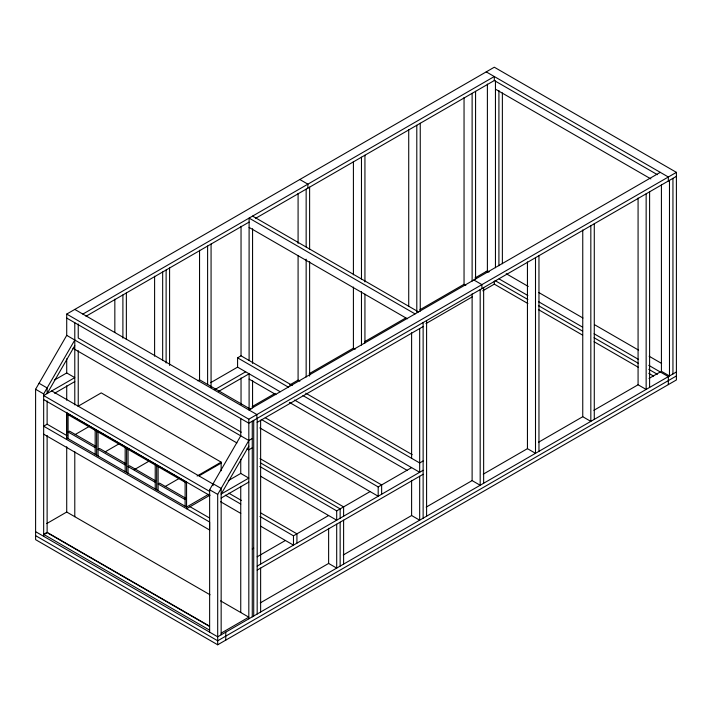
<?xml version="1.0" encoding="UTF-8"?>
<svg xmlns="http://www.w3.org/2000/svg" width="712" height="712" viewBox="0 0 712 712"><rect width="100%" height="100%" fill="white"/><g stroke="black" fill="none" stroke-linecap="round" stroke-linejoin="round"><path stroke-width="1.07" d="M43.663 536.323L43.663 393.923L74.787 340.033M67.239 435.806L47.126 424.201L47.126 400.901M66.652 439.464L66.652 412.853L186.562 482.095L186.562 508.715L210.049 495.152M221.138 470.748L221.138 462.132L101.229 392.89L78.178 406.196M240.745 612.516L240.745 486.305M35.6 389.268L66.714 335.37L66.714 314.081L494.306 67.213L676.4 172.349L676.4 379.959L217.694 644.787L35.6 539.652L35.6 389.268L43.663 393.923M74.787 345.676L47.126 393.585L43.663 395.578L209.631 491.396M209.631 632.14L209.631 489.749L240.745 435.851L240.745 418.549M217.694 644.787L217.694 494.404L248.817 440.505L252.27 438.512M248.817 446.148L221.156 494.057L248.817 478.09L240.745 473.436L228.258 480.644M82.85 314.081L494.306 76.531L494.306 80.527L255.43 218.433M85.983 316.262L249.102 222.091M54.317 380.119L66.714 372.954L74.787 377.618L47.126 393.585L47.126 387.942L39.053 383.279M54.619 393.255L74.787 381.605M47.126 424.201L43.663 426.194L209.631 522.029L209.631 530.013L43.663 434.178M75.214 434.525L89.409 426.328M197.82 380.787L199.547 379.79L250.882 409.427M280.181 391.742L237.577 367.143L237.577 357.833L241.039 355.831L292.276 385.415M210.69 382.673L237.577 367.143M105.18 451.826L119.376 443.629M214.908 389.544L245.649 371.806M218.682 391.369L249.102 373.8L249.102 408.893M134.23 469.689L149.378 460.949M46.689 523.605L66.714 512.035L210.049 594.787M252.146 406.641L275.117 393.38M289.473 385.094L298.088 380.119L299.877 381.16M309.231 373.693L353.41 348.186L355.199 349.218M364.544 341.751L405.849 317.908M419.866 309.809L464.046 284.302L465.844 285.343M475.002 277.983L487.391 270.827L489.18 271.868M248.817 409.898L660.264 172.349M44.536 534.16L47.126 532.665L47.126 435.486M66.714 314.081L248.817 419.208L676.4 172.349M676.4 176.345L248.817 423.204L66.714 318.068M425.998 323.568L472.181 296.913M482.763 290.808L494.306 284.141L527.877 303.526M257.174 422.376L423.133 326.559M165.228 486.492L179.424 478.295M197.126 475.999L221.138 462.132M199.191 475.785L221.138 463.12M252.27 447.821L248.817 449.824L247.02 448.783M208.652 494.279L186.562 507.051L66.652 437.8M221.156 498.053L248.817 482.086M252.27 548.97L253.712 548.133M257.174 556.784L285.405 540.479M259.933 516.458L293.478 535.824L328.624 515.533M259.773 466.467L336.696 510.869L370.115 491.574M261.26 419.413L378.188 486.919L411.607 467.624M423.133 460.967L419.68 462.96L302.956 395.578M257.174 566.102L423.133 470.285M257.174 570.089L423.133 474.272M260.263 602.913L328.624 563.441L336.696 568.096L336.696 524.183M343.246 555.004L411.607 515.533L419.68 520.187L419.68 476.275M426.177 507.122L472.118 480.6L480.182 485.255L480.182 289.624M483.261 474.165L527.441 448.658L535.504 453.313L535.504 257.682M538.575 442.223L582.754 416.716L590.827 421.379L590.827 225.749M593.897 410.29L638.077 384.783L646.149 389.437L646.149 193.806M649.024 378.455L660.264 371.967M221.156 633.137L248.817 617.171L220.604 600.884M676.4 371.967L217.694 636.804L35.6 531.668M676.4 375.963L217.694 640.791L35.6 535.655M486.234 71.876L668.337 177.003L668.337 180.999M494.306 80.527L657.39 174.68M495.454 89.169L650.866 178.899M506.205 273.711L528.268 286.447M538.824 292.543L582.95 318.024M594.467 324.663L638.593 350.144M649.148 356.24L661.617 363.44M486.234 271.495L488.032 272.527M499.103 278.926L527.877 295.542M538.432 301.63L582.558 327.111M594.075 333.759L638.201 359.231M648.757 365.327L668.337 376.63L668.337 384.613M495.258 280.697L527.877 299.53M538.432 305.626L582.558 331.098M594.075 337.746L638.201 363.227M648.757 369.314L657.39 374.298M538.432 309.613L582.558 335.094M594.075 341.742L638.201 367.214M648.757 373.31L653.554 376.078M299.814 179.504L307.887 184.159L307.887 188.155M473.845 279.976L481.908 284.631L481.908 288.627M252.564 216.101L418.522 311.918M415.069 313.912L249.102 218.095L249.102 360.495M249.102 227.413L407.389 318.798M305.706 393.166L412.186 454.648M237.577 357.833L288.538 387.248M294.572 400.055L419.68 472.279L419.68 328.552M249.102 379.122L275.962 394.635M289.392 402.387L407.389 470.507M265.3 417.757L381.641 484.925L381.641 494.235M74.787 309.417L256.881 414.553L256.881 418.549M259.8 427.885L378.188 496.237L378.188 486.919M241.323 432.193L78.24 338.031L78.24 323.978M66.723 335.37L248.817 440.497M72.989 348.31L236.909 442.944M259.96 458.581L343.611 506.882L343.611 516.2M260.352 462.8L340.149 508.875L340.149 518.194M260.512 476.203L336.696 520.187L336.696 510.869M51.736 390.924L212.897 483.973M228.828 493.193L241.323 500.403M260.396 512.738L296.931 533.831L296.931 543.14M225.366 495.187L240.745 504.069M209.631 489.749L217.694 494.404M43.663 399.574L209.631 495.392M220.604 501.746L240.745 513.379M66.652 413.85L186.553 483.083M260.467 526.079L293.478 545.143L293.478 535.824M95.684 446.246L69.536 431.152L68.094 431.979L95.177 447.617M125.677 463.565L99.493 448.453L98.06 449.281L125.17 464.936M155.732 480.92L129.495 465.773L128.053 466.6L155.225 482.291M185.636 498.178L159.55 483.119L158.109 483.955L185.12 499.548M190.024 506.713L209.239 517.811M209.248 625.964L47.126 532.362L43.663 534.356L209.631 630.173M48.087 533.217L209.248 626.266M672.947 178.338L672.947 373.969M669.485 180.332L669.485 375.963L661.421 371.308L661.421 184.987M649.602 191.813L649.602 387.444M638.077 198.043L638.077 384.783M594.28 223.746L594.28 419.377M582.754 229.985L582.754 416.716M538.966 255.688L538.966 451.319M527.441 261.918L527.441 448.658M502.369 92.943L502.369 263.734M498.916 90.504L498.916 265.727M495.454 80.892L495.454 267.721M494.306 281.142L494.306 284.141M487.391 84.096L487.391 270.827M483.644 287.63L483.644 483.261M475.572 91.332L475.572 279.184M472.118 93.334L472.118 281.178M472.118 293.86L472.118 480.6M464.046 97.571L464.046 284.302M426.595 320.569L426.595 516.2M423.133 322.563L423.133 518.194M420.249 123.274L420.249 311.126M416.796 125.267L416.796 312.007M411.607 332.78L411.607 458.306M411.607 480.395L411.607 515.533M408.724 129.504L408.724 306.24M364.936 155.216L364.936 281.925M364.936 294.154L364.936 343.059M361.474 157.21L361.474 279.478M361.474 291.706L361.474 345.062M353.41 161.446L353.41 274.823M353.41 287.052L353.41 348.186M343.611 520.187L343.611 564.109M340.149 522.181L340.149 566.102M328.624 528.304L328.624 563.441M309.613 187.149L309.613 249.396M309.613 261.624L309.613 376.114M306.151 189.152L306.151 246.948M306.151 259.177L306.151 376.995M298.088 193.388L298.088 243.406M298.088 255.626L298.088 380.119M260.628 420.374L260.628 564.109M260.628 568.096L260.628 612.017M257.174 418.38L257.174 614.011M253.712 420.374L253.712 616.005M252.564 228.748L252.564 363.36M252.564 380.439L252.564 408.003M252.27 421.21L252.27 616.841M248.817 419.208L248.817 618.835M241.039 226.282L241.039 355.831M241.039 377.93L241.039 404.274M240.745 459.293L240.745 473.436M225.766 632.14L225.766 640.124M221.156 634.801L221.156 488.414L213.084 483.759L213.084 485.637M211.072 244.047L211.072 387.319M207.61 246.04L207.61 384.444M199.547 250.241L199.547 379.79M185.12 482.264L185.12 506.205M169.581 267.997L169.581 365.434M166.119 269.999L166.119 363.004M162.665 271.993L162.665 360.575M158.109 466.663L158.109 490.604M156.667 465.826L156.667 489.776M155.225 464.998L155.225 488.939M154.602 276.22L154.602 356.187M128.053 449.308L128.053 473.257M126.611 448.471L126.611 472.421M126.362 292.952L126.362 339.597M125.17 447.643L125.17 471.593M122.9 294.946L122.9 338.129M114.837 299.147L114.837 332.362M98.06 431.979L98.06 455.938M96.618 431.152L96.618 455.102M95.177 430.315L95.177 454.274M78.24 350.678L78.24 406.232M74.787 322.732L74.787 404.897M74.787 451.693L74.787 516.698M68.094 414.678L68.094 438.637M66.714 358.821L66.714 372.954M66.714 385.806L66.714 400.206M66.714 412.382L66.714 435.637M66.714 446.709L66.714 512.035"/></g></svg>
